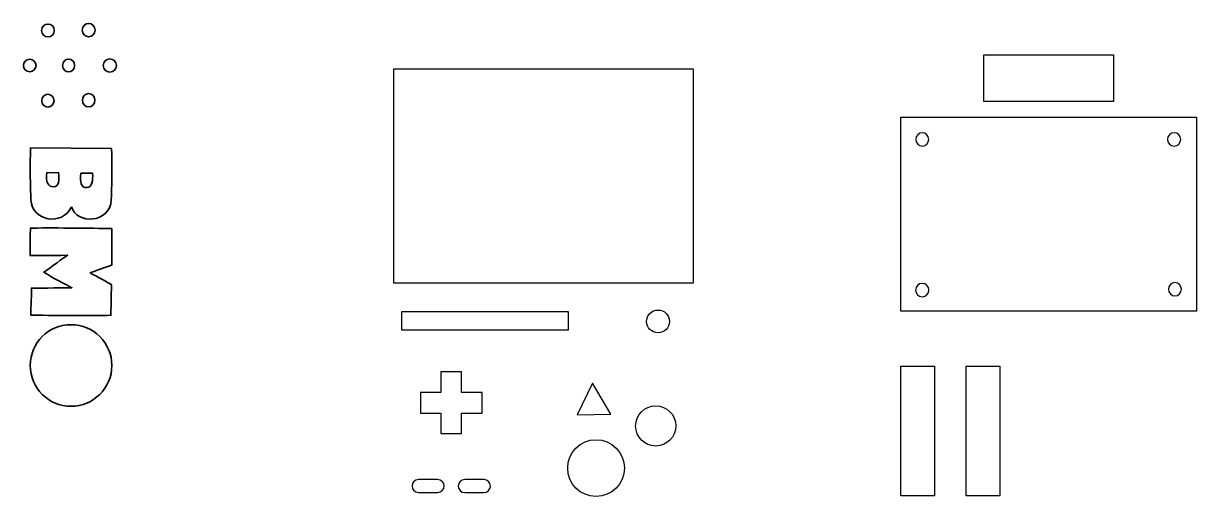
# Model space of a CAD drawing. Header units: inches. Extents: x 59.3 to 135.6, y -218.2 to -187.5.
import ezdxf

# ---------------------------------------------------------------- set-up
doc = ezdxf.new("R2010")
doc.units = ezdxf.units.IN
doc.header["$MEASUREMENT"] = 0
doc.layers.add('Layer 1', color=7, linetype='Continuous')

# ---------------------------------------------------------------- blocks, each defined once
blk = doc.blocks.new('block 2')
at = {"layer": 'Layer 1', "color": 7, "lineweight": 35, "true_color": 0xffffff}
for points in [[(60.891, -188.383), (60.665, -188.383), (60.481, -188.195), (60.481, -187.962), (60.481, -187.729), (60.665, -187.541), (60.891, -187.541), (61.117, -187.541), (61.3, -187.729), (61.3, -187.962), (61.3, -188.195), (61.117, -188.383), (60.891, -188.383)], [(63.538, -188.369), (63.306, -188.369), (63.118, -188.175), (63.118, -187.937), (63.118, -187.699), (63.306, -187.505), (63.538, -187.505), (63.771, -187.505), (63.959, -187.699), (63.959, -187.937), (63.959, -188.175), (63.771, -188.369), (63.538, -188.369)], [(59.709, -190.647), (59.483, -190.647), (59.3, -190.462), (59.3, -190.237), (59.3, -190.01), (59.483, -189.827), (59.709, -189.827), (59.935, -189.827), (60.118, -190.01), (60.118, -190.237), (60.118, -190.462), (59.935, -190.647), (59.709, -190.647)], [(62.233, -190.657), (62.02, -190.657), (61.847, -190.469), (61.847, -190.237), (61.847, -190.004), (62.02, -189.816), (62.233, -189.816), (62.447, -189.816), (62.619, -190.004), (62.619, -190.237), (62.619, -190.469), (62.447, -190.657), (62.233, -190.657)], [(64.916, -190.669), (64.678, -190.669), (64.485, -190.475), (64.485, -190.237), (64.485, -189.998), (64.678, -189.804), (64.916, -189.804), (65.155, -189.804), (65.349, -189.998), (65.349, -190.237), (65.349, -190.475), (65.155, -190.669), (64.916, -190.669)], [(60.891, -192.942), (60.671, -192.942), (60.493, -192.753), (60.493, -192.522), (60.493, -192.289), (60.671, -192.1), (60.891, -192.1), (61.11, -192.1), (61.288, -192.289), (61.288, -192.522), (61.288, -192.753), (61.11, -192.942), (60.891, -192.942)], [(63.538, -192.929), (63.312, -192.929), (63.129, -192.735), (63.129, -192.496), (63.129, -192.258), (63.312, -192.064), (63.538, -192.064), (63.764, -192.064), (63.947, -192.258), (63.947, -192.496), (63.947, -192.735), (63.764, -192.929), (63.538, -192.929)]]:
    blk.add_open_spline(points, degree=3, knots=[0, 0, 0, 0, 1, 1, 1, 2, 2, 2, 3, 3, 3, 4, 4, 4, 4], dxfattribs=at)
blk = doc.blocks.new('block 3')
at = {"layer": 'Layer 1', "color": 7, "lineweight": 35, "true_color": 0xffffff}
for points, knots in [([(62.423, -199.417), (62.752, -200.567), (64.923, -200.529), (65.009, -198.959), (65.036, -198.449), (65.065, -196.446), (65.022, -195.639), (65.022, -195.639), (59.766, -195.59), (59.766, -195.59), (59.723, -196.566), (59.747, -198.34), (59.783, -198.964), (59.861, -200.363), (61.826, -200.693), (62.423, -199.417)], [0, 0, 0, 0, 1, 1, 1, 2, 2, 2, 3, 3, 3, 4, 4, 4, 5, 5, 5, 5]), ([(60.809, -197.197), (60.809, -197.197), (61.588, -197.201), (61.588, -197.201), (61.615, -197.673), (61.622, -198.105), (61.272, -198.119), (60.883, -198.134), (60.757, -197.816), (60.809, -197.197)], [0, 0, 0, 0, 1, 1, 1, 2, 2, 2, 3, 3, 3, 3]), ([(63.019, -197.227), (63.019, -197.227), (63.795, -197.239), (63.795, -197.239), (63.822, -197.709), (63.774, -198.151), (63.422, -198.165), (63.034, -198.179), (62.968, -197.845), (63.019, -197.227)], [0, 0, 0, 0, 1, 1, 1, 2, 2, 2, 3, 3, 3, 3]), ([(65.046, -200.833), (65.046, -201.191), (65.046, -202.838), (65.046, -203.195), (64.74, -203.304), (63.824, -203.633), (63.64, -203.716), (64.068, -203.936), (64.863, -204.376), (65.016, -204.485), (65.016, -205.2), (64.985, -206.188), (64.985, -206.462), (63.701, -206.517), (60.155, -206.462), (59.787, -206.462), (59.757, -205.941), (59.849, -204.952), (59.818, -204.703), (60.583, -204.703), (62.05, -204.677), (62.447, -204.677), (61.592, -204.238), (60.858, -203.826), (60.614, -203.66), (61.133, -203.332), (61.897, -202.727), (62.172, -202.563), (61.011, -202.591), (60.002, -202.591), (59.726, -202.591), (59.726, -202.206), (59.726, -201.025), (59.757, -200.804), (60.735, -200.777), (63.854, -200.805), (65.046, -200.833)], [0, 0, 0, 0, 1, 1, 1, 2, 2, 2, 3, 3, 3, 4, 4, 4, 5, 5, 5, 6, 6, 6, 7, 7, 7, 8, 8, 8, 9, 9, 9, 10, 10, 10, 11, 11, 11, 12, 12, 12, 12]), ([(65.046, -209.729), (65.046, -208.264), (63.858, -207.077), (62.394, -207.077), (60.929, -207.077), (59.741, -208.264), (59.741, -209.729), (59.741, -211.194), (60.929, -212.382), (62.394, -212.382), (63.858, -212.382), (65.046, -211.194), (65.046, -209.729)], [0, 0, 0, 0, 1, 1, 1, 2, 2, 2, 3, 3, 3, 4, 4, 4, 4])]:
    blk.add_open_spline(points, degree=3, knots=knots, dxfattribs=at)

msp = doc.modelspace()

# ---------------------------------------------------------------- linework, layer by layer
at = {"layer": 'Layer 1'}
for points in [[(130.153, -192.566), (121.726, -192.566), (121.726, -189.544), (130.153, -189.544), (130.153, -192.566)], [(102.846, -204.391), (83.367, -204.391), (83.367, -190.451), (102.846, -190.451), (102.846, -204.391)], [(135.562, -206.203), (116.33, -206.203), (116.33, -193.591), (135.562, -193.591), (135.562, -206.203)], [(94.709, -207.445), (83.906, -207.445), (83.906, -206.215), (94.709, -206.215), (94.709, -207.445)], [(89.114, -211.48), (87.777, -211.48), (87.777, -210.143), (86.44, -210.143), (86.44, -211.48), (85.103, -211.48), (85.103, -212.817), (86.44, -212.817), (86.44, -214.154), (87.777, -214.154), (87.777, -212.817), (89.114, -212.817), (89.114, -211.48)], [(118.529, -218.192), (116.33, -218.192), (116.33, -209.777), (118.529, -209.777), (118.529, -218.192)], [(122.774, -218.192), (120.575, -218.192), (120.575, -209.777), (122.774, -209.777), (122.774, -218.192)], [(96.289, -210.882), (95.307, -212.943), (97.494, -212.895), (96.289, -210.882)]]:
    msp.add_lwpolyline(points, dxfattribs=at)
for points, knots in [([(117.73, -195.47), (117.498, -195.47), (117.31, -195.276), (117.31, -195.038), (117.31, -194.799), (117.498, -194.606), (117.73, -194.606), (117.963, -194.606), (118.151, -194.799), (118.151, -195.038), (118.151, -195.276), (117.963, -195.47), (117.73, -195.47)], [0, 0, 0, 0, 1, 1, 1, 2, 2, 2, 3, 3, 3, 4, 4, 4, 4]), ([(134.104, -195.47), (133.865, -195.47), (133.672, -195.276), (133.672, -195.039), (133.672, -194.799), (133.865, -194.606), (134.104, -194.606), (134.343, -194.606), (134.536, -194.799), (134.536, -195.039), (134.536, -195.276), (134.343, -195.47), (134.104, -195.47)], [0, 0, 0, 0, 1, 1, 1, 2, 2, 2, 3, 3, 3, 4, 4, 4, 4]), ([(134.158, -205.208), (133.925, -205.208), (133.737, -205.014), (133.737, -204.776), (133.737, -204.537), (133.925, -204.344), (134.158, -204.344), (134.39, -204.344), (134.579, -204.537), (134.579, -204.776), (134.579, -205.014), (134.39, -205.208), (134.158, -205.208)], [0, 0, 0, 0, 1, 1, 1, 2, 2, 2, 3, 3, 3, 4, 4, 4, 4]), ([(117.73, -205.261), (117.492, -205.261), (117.299, -205.067), (117.299, -204.829), (117.299, -204.59), (117.492, -204.397), (117.73, -204.397), (117.969, -204.397), (118.163, -204.59), (118.163, -204.829), (118.163, -205.067), (117.969, -205.261), (117.73, -205.261)], [0, 0, 0, 0, 1, 1, 1, 2, 2, 2, 3, 3, 3, 4, 4, 4, 4]), ([(101.292, -206.866), (101.292, -206.457), (100.961, -206.126), (100.553, -206.126), (100.145, -206.126), (99.814, -206.457), (99.814, -206.866), (99.814, -207.273), (100.145, -207.604), (100.553, -207.604), (100.961, -207.604), (101.292, -207.273), (101.292, -206.866)], [0, 0, 0, 0, 1, 1, 1, 2, 2, 2, 3, 3, 3, 4, 4, 4, 4]), ([(101.709, -213.656), (101.709, -212.934), (101.124, -212.349), (100.402, -212.349), (99.68, -212.349), (99.095, -212.934), (99.095, -213.656), (99.095, -214.378), (99.68, -214.964), (100.402, -214.964), (101.124, -214.964), (101.709, -214.378), (101.709, -213.656)], [0, 0, 0, 0, 1, 1, 1, 2, 2, 2, 3, 3, 3, 4, 4, 4, 4]), ([(98.369, -216.399), (98.369, -215.38), (97.543, -214.554), (96.524, -214.554), (95.505, -214.554), (94.679, -215.38), (94.679, -216.399), (94.679, -217.419), (95.505, -218.245), (96.524, -218.245), (97.543, -218.245), (98.369, -217.419), (98.369, -216.399)], [0, 0, 0, 0, 1, 1, 1, 2, 2, 2, 3, 3, 3, 4, 4, 4, 4]), ([(86.653, -217.559), (86.653, -217.79), (86.465, -217.977), (86.234, -217.977), (86.234, -217.977), (84.98, -217.977), (84.98, -217.977), (84.749, -217.977), (84.562, -217.79), (84.562, -217.559), (84.562, -217.559), (84.562, -217.559), (84.562, -217.559), (84.562, -217.328), (84.749, -217.142), (84.98, -217.142), (84.98, -217.142), (86.234, -217.142), (86.234, -217.142), (86.465, -217.142), (86.653, -217.328), (86.653, -217.559), (86.653, -217.559), (86.653, -217.559), (86.653, -217.559)], [0, 0, 0, 0, 1, 1, 1, 2, 2, 2, 3, 3, 3, 4, 4, 4, 5, 5, 5, 6, 6, 6, 7, 7, 7, 8, 8, 8, 8]), ([(89.661, -217.566), (89.661, -217.797), (89.474, -217.984), (89.243, -217.984), (89.243, -217.984), (87.989, -217.984), (87.989, -217.984), (87.758, -217.984), (87.57, -217.797), (87.57, -217.566), (87.57, -217.566), (87.57, -217.566), (87.57, -217.566), (87.57, -217.336), (87.758, -217.149), (87.989, -217.149), (87.989, -217.149), (89.243, -217.149), (89.243, -217.149), (89.474, -217.149), (89.661, -217.336), (89.661, -217.566), (89.661, -217.566), (89.661, -217.566), (89.661, -217.566)], [0, 0, 0, 0, 1, 1, 1, 2, 2, 2, 3, 3, 3, 4, 4, 4, 5, 5, 5, 6, 6, 6, 7, 7, 7, 8, 8, 8, 8])]:
    msp.add_open_spline(points, degree=3, knots=knots, dxfattribs=at)

# ---------------------------------------------------------------- block references
for name in ['block 2', 'block 3']:
    msp.add_blockref(name, (0, 0), dxfattribs=at)

doc.saveas('drawing.dxf')
